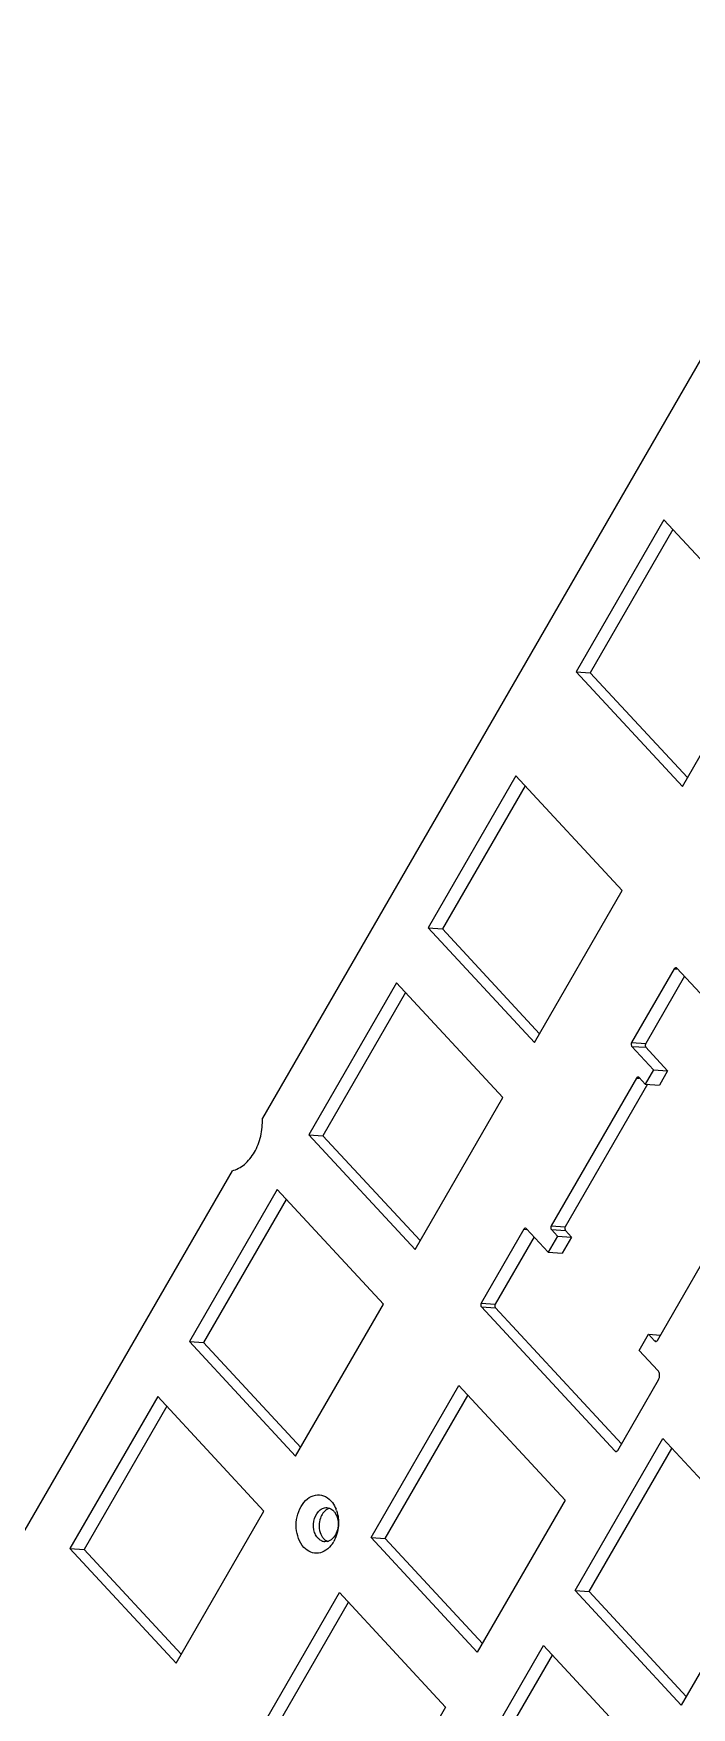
# Model space of a CAD drawing. Header units: millimetres. Extents: x -2394 to -1491, y -937 to 636.
# Drawn here: x -1826.1 to -1777.8, y -665.1 to -542.1 of the extents above; entities that cross this region are included whole.
import ezdxf

# ---------------------------------------------------------------- set-up
doc = ezdxf.new("R2010")
doc.units = ezdxf.units.MM
doc.header["$LTSCALE"] = 30.734
doc.layers.get('0').update_dxf_attribs({"linetype": 'CONTINUOUS'})

msp = doc.modelspace()

# ---------------------------------------------------------------- linework, layer by layer
at = {"color": 7, "linetype": 'Continuous'}
for p, q in [((-1763.278, -542.143), (-1809.295, -621.847)), ((-1779.791, -577.873), (-1786.238, -589.04)), ((-1771.988, -586.291), (-1779.791, -577.873)), ((-1779.127, -578.589), (-1785.202, -589.11)), ((-1778.435, -597.459), (-1771.988, -586.291)), ((-1786.238, -589.04), (-1778.435, -597.459)), ((-1786.238, -589.04), (-1785.202, -589.11)), ((-1785.202, -589.11), (-1778.063, -596.813)), ((-1790.659, -596.698), (-1797.107, -607.865)), ((-1789.996, -597.414), (-1796.071, -607.935)), ((-1782.857, -605.116), (-1790.659, -596.698)), ((-1789.304, -616.283), (-1782.857, -605.116)), ((-1797.107, -607.865), (-1789.304, -616.283)), ((-1797.107, -607.865), (-1796.071, -607.935)), ((-1796.071, -607.935), (-1788.931, -615.638)), ((-1779.035, -610.861), (-1782.167, -616.285)), ((-1779.035, -610.861), (-1778.835, -610.874)), ((-1769.022, -621.404), (-1778.832, -610.821)), ((-1799.433, -611.893), (-1805.88, -623.061)), ((-1791.63, -620.312), (-1799.433, -611.893)), ((-1778.28, -611.417), (-1781.131, -616.355)), ((-1798.769, -612.609), (-1804.844, -623.131)), ((-1782.167, -616.285), (-1781.131, -616.355)), ((-1782.148, -616.564), (-1780.554, -618.283)), ((-1782.148, -616.564), (-1781.111, -616.634)), ((-1781.111, -616.634), (-1779.518, -618.353)), ((-1780.554, -618.283), (-1781.163, -619.338)), ((-1780.554, -618.283), (-1779.518, -618.353)), ((-1779.518, -618.353), (-1780.127, -619.408)), ((-1781.813, -618.896), (-1788.076, -629.744)), ((-1780.997, -619.349), (-1787.04, -629.814)), ((-1781.813, -618.896), (-1781.613, -618.91)), ((-1781.163, -619.338), (-1781.609, -618.857)), ((-1781.163, -619.338), (-1780.127, -619.408)), ((-1798.077, -631.479), (-1791.63, -620.312)), ((-1805.88, -623.061), (-1798.077, -631.479)), ((-1805.88, -623.061), (-1804.844, -623.131)), ((-1804.844, -623.131), (-1797.704, -630.833)), ((-1811.521, -625.703), (-1864.19, -716.928)), ((-1808.206, -627.089), (-1814.653, -638.256)), ((-1800.403, -635.507), (-1808.206, -627.089)), ((-1807.542, -627.805), (-1813.617, -638.326)), ((-1780.273, -638.163), (-1774.01, -627.314)), ((-1788.076, -629.744), (-1787.04, -629.814)), ((-1790.088, -630.004), (-1793.22, -635.429)), ((-1789.332, -630.561), (-1792.183, -635.498)), ((-1790.088, -630.004), (-1789.888, -630.018)), ((-1788.291, -631.684), (-1789.884, -629.965)), ((-1787.611, -630.505), (-1788.291, -631.684)), ((-1788.056, -630.024), (-1787.611, -630.505)), ((-1788.056, -630.024), (-1787.02, -630.094)), ((-1787.611, -630.505), (-1786.574, -630.575)), ((-1786.574, -630.575), (-1787.255, -631.754)), ((-1787.02, -630.094), (-1786.574, -630.575)), ((-1788.291, -631.684), (-1787.255, -631.754)), ((-1806.85, -646.674), (-1800.403, -635.507)), ((-1793.22, -635.429), (-1792.183, -635.498)), ((-1793.2, -635.708), (-1783.391, -646.291)), ((-1793.2, -635.708), (-1792.164, -635.778)), ((-1792.164, -635.778), (-1782.907, -645.766)), ((-1814.653, -638.256), (-1806.85, -646.674)), ((-1814.653, -638.256), (-1813.617, -638.326)), ((-1813.617, -638.326), (-1806.477, -646.028)), ((-1781.603, -638.9), (-1780.922, -637.721)), ((-1780.922, -637.721), (-1780.477, -638.202)), ((-1780.922, -637.721), (-1780.052, -637.78)), ((-1780.477, -638.202), (-1780.396, -638.207)), ((-1780.242, -640.368), (-1781.603, -638.9)), ((-1801.305, -652.657), (-1794.857, -641.49)), ((-1794.857, -641.49), (-1787.054, -649.908)), ((-1783.187, -646.252), (-1780.194, -641.067)), ((-1816.979, -642.284), (-1823.426, -653.452)), ((-1816.315, -643), (-1822.39, -653.521)), ((-1809.176, -650.702), (-1816.979, -642.284)), ((-1800.268, -652.727), (-1794.194, -642.206)), ((-1786.321, -656.55), (-1779.874, -645.383)), ((-1779.874, -645.383), (-1772.071, -653.801)), ((-1785.285, -656.62), (-1779.21, -646.099)), ((-1783.391, -646.291), (-1783.31, -646.297)), ((-1787.054, -649.908), (-1793.502, -661.075)), ((-1815.623, -661.87), (-1809.176, -650.702)), ((-1793.502, -661.075), (-1801.305, -652.657)), ((-1801.305, -652.657), (-1800.268, -652.727)), ((-1793.129, -660.43), (-1800.268, -652.727)), ((-1823.426, -653.452), (-1815.623, -661.87)), ((-1823.426, -653.452), (-1822.39, -653.521)), ((-1822.39, -653.521), (-1815.25, -661.224)), ((-1772.071, -653.801), (-1778.518, -664.968)), ((-1810.078, -667.853), (-1803.63, -656.685)), ((-1803.63, -656.685), (-1795.827, -665.104)), ((-1778.518, -664.968), (-1786.321, -656.55)), ((-1786.321, -656.55), (-1785.285, -656.62)), ((-1778.146, -664.322), (-1785.285, -656.62)), ((-1809.041, -667.923), (-1802.967, -657.401)), ((-1795.094, -671.746), (-1788.647, -660.578)), ((-1794.058, -671.816), (-1787.984, -661.294)), ((-1788.647, -660.578), (-1780.844, -668.996)), ((-1795.827, -665.104), (-1802.275, -676.271))]:
    msp.add_line(p, q, dxfattribs=at)
for centre, radius, start, end in [((-1806.083, -651.44), 2.369, 19.34518, 21.50483), ((-1804.665, -652.279), 0.673, 249.4994, 254.31806), ((-1804.67, -652.298), 0.653, 254.34493, 266.14095), ((-1804.681, -652.241), 0.711, 285.6252, 289.42101), ((-1805.985, -651.84), 2.23, 325.30026, 330.02624)]:
    msp.add_arc(centre, radius, start, end, dxfattribs=at)
for points, knots in [([(-1778.91, -610.781), (-1778.922, -610.78), (-1778.974, -610.786), (-1779.016, -610.827), (-1779.035, -610.861)], [0, 0, 0, 0, 0.23075, 1, 1, 1, 1]), ([(-1782.167, -616.285), (-1782.204, -616.349), (-1782.213, -616.463), (-1782.163, -616.548), (-1782.148, -616.564)], [0, 0, 0, 0, 0.7653131, 1, 1, 1, 1]), ([(-1781.131, -616.355), (-1781.168, -616.419), (-1781.176, -616.533), (-1781.127, -616.618), (-1781.111, -616.634)], [0, 0, 0, 0, 0.7653131, 1, 1, 1, 1]), ([(-1781.688, -618.817), (-1781.699, -618.816), (-1781.751, -618.821), (-1781.793, -618.862), (-1781.813, -618.896)], [0, 0, 0, 0, 0.23075, 1, 1, 1, 1]), ([(-1811.521, -625.703), (-1811.19, -625.622), (-1810.528, -625.26), (-1809.804, -624.341), (-1809.356, -623.159), (-1809.276, -622.287), (-1809.295, -621.847)], [0, 0, 0, 0, 0.2143395, 0.4562139, 0.7227617, 1, 1, 1, 1]), ([(-1788.076, -629.744), (-1788.113, -629.808), (-1788.122, -629.923), (-1788.072, -630.007), (-1788.056, -630.024)], [0, 0, 0, 0, 0.7653131, 1, 1, 1, 1]), ([(-1789.963, -629.925), (-1789.975, -629.924), (-1790.027, -629.93), (-1790.068, -629.97), (-1790.088, -630.004)], [0, 0, 0, 0, 0.23075, 1, 1, 1, 1]), ([(-1787.04, -629.814), (-1787.077, -629.878), (-1787.085, -629.992), (-1787.036, -630.077), (-1787.02, -630.094)], [0, 0, 0, 0, 0.7653131, 1, 1, 1, 1]), ([(-1793.22, -635.429), (-1793.257, -635.493), (-1793.265, -635.607), (-1793.216, -635.692), (-1793.2, -635.708)], [0, 0, 0, 0, 0.7653131, 1, 1, 1, 1]), ([(-1792.183, -635.498), (-1792.22, -635.563), (-1792.229, -635.677), (-1792.179, -635.762), (-1792.164, -635.778)], [0, 0, 0, 0, 0.7653131, 1, 1, 1, 1]), ([(-1780.194, -641.067), (-1780.131, -640.958), (-1780.078, -640.705), (-1780.162, -640.454), (-1780.242, -640.368)], [0, 0, 0, 0, 0.516988, 1, 1, 1, 1]), ([(-1806.242, -653.376), (-1806.587, -653.004), (-1806.859, -652.183), (-1806.778, -651.127), (-1806.5, -650.371), (-1806.036, -649.791), (-1805.424, -649.478), (-1804.762, -649.531), (-1804.408, -649.788), (-1804.262, -649.946)], [0, 0, 0, 0, 0.2627513, 0.407557, 0.5469772, 0.6729125, 0.7839529, 0.8884344, 1, 1, 1, 1]), ([(-1805.181, -650.748), (-1805.098, -650.654), (-1804.906, -650.499), (-1804.659, -650.448), (-1804.546, -650.456)], [0, 0, 0, 0, 0.5251894, 1, 1, 1, 1]), ([(-1804.356, -650.507), (-1804.394, -650.518), (-1804.549, -650.575), (-1804.683, -650.682), (-1804.767, -650.776)], [0, 0, 0, 0, 0.237164, 1, 1, 1, 1]), ([(-1804.262, -649.946), (-1804.222, -649.989), (-1804.065, -650.178), (-1803.947, -650.397), (-1803.879, -650.571)], [0, 0, 0, 0, 0.2380765, 1, 1, 1, 1]), ([(-1803.847, -650.655), (-1803.828, -650.71), (-1803.756, -650.941), (-1803.717, -651.181), (-1803.704, -651.362)], [0, 0, 0, 0, 0.2445506, 1, 1, 1, 1]), ([(-1805.451, -652.275), (-1805.539, -652.017), (-1805.572, -651.462), (-1805.355, -650.943), (-1805.181, -650.748)], [0, 0, 0, 0, 0.5116141, 1, 1, 1, 1]), ([(-1805.119, -651.765), (-1805.12, -651.836), (-1805.107, -652.106), (-1805.026, -652.376), (-1804.925, -652.548)], [0, 0, 0, 0, 0.261664, 1, 1, 1, 1]), ([(-1804.767, -650.776), (-1804.794, -650.807), (-1804.901, -650.941), (-1804.979, -651.097), (-1805.023, -651.22)], [0, 0, 0, 0, 0.2391772, 1, 1, 1, 1]), ([(-1804.054, -650.706), (-1804.001, -650.764), (-1803.799, -651.045), (-1803.723, -651.404), (-1803.726, -651.669)], [0, 0, 0, 0, 0.2303945, 1, 1, 1, 1]), ([(-1803.704, -651.362), (-1803.695, -651.502), (-1803.696, -652.05), (-1803.85, -652.601), (-1804.054, -652.954)], [0, 0, 0, 0, 0.256167, 1, 1, 1, 1]), ([(-1804.152, -653.109), (-1804.279, -653.292), (-1804.575, -653.607), (-1805.161, -653.85), (-1805.775, -653.769), (-1806.104, -653.525), (-1806.242, -653.376)], [0, 0, 0, 0, 0.2734501, 0.5171602, 0.7503839, 1, 1, 1, 1]), ([(-1805.206, -652.7), (-1805.232, -652.671), (-1805.336, -652.544), (-1805.41, -652.394), (-1805.451, -652.275)], [0, 0, 0, 0, 0.2365284, 1, 1, 1, 1]), ([(-1804.9, -652.91), (-1804.929, -652.899), (-1805.042, -652.848), (-1805.142, -652.769), (-1805.206, -652.7)], [0, 0, 0, 0, 0.2418604, 1, 1, 1, 1]), ([(-1804.791, -652.728), (-1804.77, -652.751), (-1804.683, -652.836), (-1804.577, -652.902), (-1804.494, -652.935)], [0, 0, 0, 0, 0.2601906, 1, 1, 1, 1]), ([(-1803.823, -652.214), (-1803.88, -652.375), (-1804.036, -652.662), (-1804.304, -652.863), (-1804.444, -652.912)], [0, 0, 0, 0, 0.5349824, 1, 1, 1, 1])]:
    msp.add_open_spline(points, degree=3, knots=knots, dxfattribs=at)
for points in [[(-1778.832, -610.821), (-1778.852, -610.8), (-1778.881, -610.783), (-1778.91, -610.781)], [(-1781.609, -618.857), (-1781.629, -618.835), (-1781.658, -618.819), (-1781.688, -618.817)], [(-1789.884, -629.965), (-1789.904, -629.944), (-1789.934, -629.927), (-1789.963, -629.925)], [(-1780.477, -638.202), (-1780.457, -638.223), (-1780.427, -638.24), (-1780.398, -638.242)], [(-1780.398, -638.242), (-1780.376, -638.243), (-1780.353, -638.237), (-1780.334, -638.226)], [(-1780.334, -638.226), (-1780.309, -638.211), (-1780.288, -638.188), (-1780.273, -638.163)], [(-1783.391, -646.291), (-1783.371, -646.313), (-1783.342, -646.329), (-1783.312, -646.331)], [(-1783.312, -646.331), (-1783.29, -646.333), (-1783.267, -646.327), (-1783.248, -646.316)], [(-1783.248, -646.316), (-1783.223, -646.301), (-1783.202, -646.277), (-1783.187, -646.252)], [(-1804.546, -650.456), (-1804.48, -650.46), (-1804.414, -650.475), (-1804.352, -650.499)], [(-1804.352, -650.499), (-1804.298, -650.52), (-1804.246, -650.548), (-1804.199, -650.58)], [(-1804.199, -650.58), (-1804.146, -650.616), (-1804.098, -650.659), (-1804.054, -650.706)], [(-1805.023, -651.22), (-1805.085, -651.394), (-1805.117, -651.58), (-1805.119, -651.765)], [(-1803.726, -651.669), (-1803.729, -651.853), (-1803.761, -652.04), (-1803.823, -652.214)], [(-1804.925, -652.548), (-1804.886, -652.612), (-1804.842, -652.673), (-1804.791, -652.728)], [(-1804.489, -652.926), (-1804.562, -652.947), (-1804.639, -652.955), (-1804.714, -652.95)]]:
    msp.add_open_spline(points, degree=3, dxfattribs=at)

doc.saveas('drawing.dxf')
